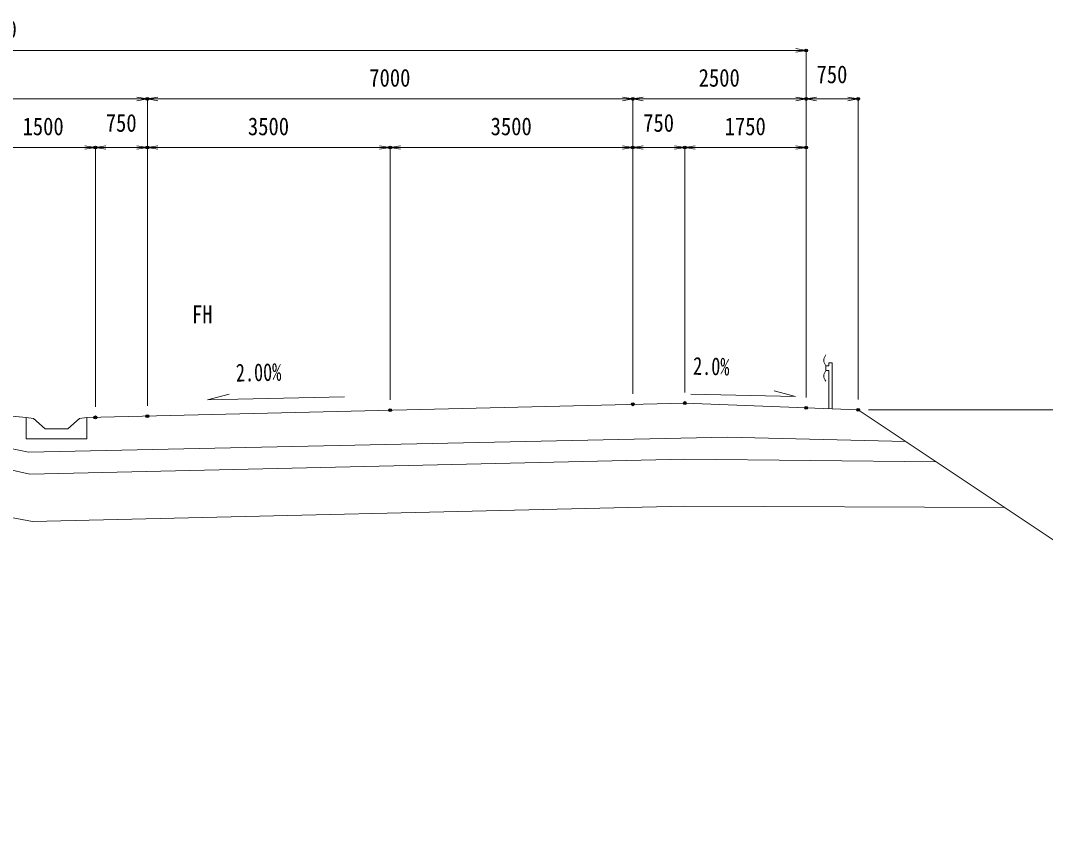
# Model space of a CAD drawing. Units: millimetres, scale not verified. Extents: x -42050 to 42050, y -32200 to 29700.
# Drawn here: x -2160 to 12621, y -12833 to -1201 of the extents above; entities that cross this region are included whole.
import ezdxf
from ezdxf.enums import TextEntityAlignment as Align

# ---------------------------------------------------------------- set-up
doc = ezdxf.new("R2010")
doc.units = ezdxf.units.MM
doc.header["$LTSCALE"] = 200
doc.header["$PDMODE"] = 32
doc.header["$PDSIZE"] = 40
for name, color, linetype, lineweight in [('0-0_0', 7, 'Continuous', 18), ('0-A_D-STR', 1, 'Continuous', 18), ('0-C_D-STR-STRB', 4, 'Continuous', 18), ('0-D_D-STR-DIM', 7, 'Continuous', 18), ('0-F_D-STR-HTXT', 7, 'Continuous', 18), ('1-0_D-STR-STRG', 1, 'Continuous', 18)]:
    doc.layers.add(name, color=color, linetype=linetype, lineweight=lineweight)
doc.layers.add('0-1_DEFPOINTS', color=7, linetype='Continuous')
doc.styles.add('ＭＳ ゴシック', font='')
doc.styles.get('ＭＳ ゴシック').set_extended_font_data('MS Gothic')

# ---------------------------------------------------------------- blocks, each defined once
blk = doc.blocks.new('open_arrow_20')
at = {"layer": '0-0_0'}
blk.add_line((0, 0), (-1, 0), dxfattribs=at)
blk.add_lwpolyline([(-7.5, 1.25), (0, 0), (-7.5, -1.25)], dxfattribs=at)
blk = doc.blocks.new('D92')
at = {"layer": '0-1_DEFPOINTS'}
for p in [(40969, 26668.3), (39469, 22825.8), (40969, 22778.6)]:
    blk.add_point(p, dxfattribs=at)
at = {"layer": '0-D_D-STR-DIM'}
for p, q in [((39469, 22975.8), (39469, 26668.3)), ((39489, 26668.3), (40949, 26668.3)), ((40969, 22928.6), (40969, 26668.3))]:
    blk.add_line(p, q, dxfattribs=at)
at = {"layer": '0-D_D-STR-DIM', "xscale": 20, "yscale": 20, "rotation": 180}
blk.add_blockref('open_arrow_20', (39469, 26668.3), dxfattribs=at)
at = {"layer": '0-D_D-STR-DIM', "xscale": 20, "yscale": 20}
blk.add_blockref('open_arrow_20', (40969, 26668.3), dxfattribs=at)
at = {"layer": '0-D_D-STR-DIM', "style": 'ＭＳ ゴシック', "width": 0.85}
blk.add_text('1500', height=256.6, dxfattribs=at).set_placement((39919.2, 26768.3), align=Align.BOTTOM_LEFT)
blk = doc.blocks.new('D96')
at = {"layer": '0-1_DEFPOINTS'}
for p in [(41719, 26668.3), (40969, 22778.6), (41719, 22796.9)]:
    blk.add_point(p, dxfattribs=at)
at = {"layer": '0-D_D-STR-DIM'}
for p, q in [((40969, 22928.6), (40969, 26668.3)), ((40989, 26668.3), (41699, 26668.3)), ((41719, 22946.9), (41719, 26668.3))]:
    blk.add_line(p, q, dxfattribs=at)
at = {"layer": '0-D_D-STR-DIM', "xscale": 20, "yscale": 20, "rotation": 180}
blk.add_blockref('open_arrow_20', (40969, 26668.3), dxfattribs=at)
at = {"layer": '0-D_D-STR-DIM', "xscale": 20, "yscale": 20}
blk.add_blockref('open_arrow_20', (41719, 26668.3), dxfattribs=at)
at = {"layer": '0-D_D-STR-DIM', "style": 'ＭＳ ゴシック', "width": 0.85}
blk.add_text('750', height=256.6, dxfattribs=at).set_placement((41119.1, 26818.3), align=Align.BOTTOM_LEFT)
blk = doc.blocks.new('D97')
at = {"layer": '0-1_DEFPOINTS'}
for p in [(45219, 26668.3), (41719, 22796.9), (45219, 22882)]:
    blk.add_point(p, dxfattribs=at)
at = {"layer": '0-D_D-STR-DIM'}
for p, q in [((41719, 22946.9), (41719, 26668.3)), ((41739, 26668.3), (45199, 26668.3)), ((45219, 23032), (45219, 26668.3))]:
    blk.add_line(p, q, dxfattribs=at)
at = {"layer": '0-D_D-STR-DIM', "xscale": 20, "yscale": 20, "rotation": 180}
blk.add_blockref('open_arrow_20', (41719, 26668.3), dxfattribs=at)
at = {"layer": '0-D_D-STR-DIM', "xscale": 20, "yscale": 20}
blk.add_blockref('open_arrow_20', (45219, 26668.3), dxfattribs=at)
at = {"layer": '0-D_D-STR-DIM', "style": 'ＭＳ ゴシック', "width": 0.85}
blk.add_text('3500', height=256.6, dxfattribs=at).set_placement((43169.2, 26768.3), align=Align.BOTTOM_LEFT)
blk = doc.blocks.new('D98')
at = {"layer": '0-1_DEFPOINTS'}
for p in [(48719, 26668.3), (48719, 22967.2), (45219, 22882)]:
    blk.add_point(p, dxfattribs=at)
at = {"layer": '0-D_D-STR-DIM'}
for p, q in [((45219, 23032), (45219, 26668.3)), ((45239, 26668.3), (48699, 26668.3)), ((48719, 23117.2), (48719, 26668.3))]:
    blk.add_line(p, q, dxfattribs=at)
at = {"layer": '0-D_D-STR-DIM', "xscale": 20, "yscale": 20, "rotation": 180}
blk.add_blockref('open_arrow_20', (45219, 26668.3), dxfattribs=at)
at = {"layer": '0-D_D-STR-DIM', "xscale": 20, "yscale": 20}
blk.add_blockref('open_arrow_20', (48719, 26668.3), dxfattribs=at)
at = {"layer": '0-D_D-STR-DIM', "style": 'ＭＳ ゴシック', "width": 0.85}
blk.add_text('3500', height=256.6, dxfattribs=at).set_placement((46669.2, 26768.3), align=Align.BOTTOM_LEFT)
blk = doc.blocks.new('D99')
at = {"layer": '0-1_DEFPOINTS'}
for p in [(49469, 26668.3), (48719, 22967.2), (49469, 22985.4)]:
    blk.add_point(p, dxfattribs=at)
at = {"layer": '0-D_D-STR-DIM'}
for p, q in [((48719, 23117.2), (48719, 26668.3)), ((48739, 26668.3), (49449, 26668.3)), ((49469, 23135.4), (49469, 26668.3))]:
    blk.add_line(p, q, dxfattribs=at)
at = {"layer": '0-D_D-STR-DIM', "xscale": 20, "yscale": 20, "rotation": 180}
blk.add_blockref('open_arrow_20', (48719, 26668.3), dxfattribs=at)
at = {"layer": '0-D_D-STR-DIM', "xscale": 20, "yscale": 20}
blk.add_blockref('open_arrow_20', (49469, 26668.3), dxfattribs=at)
at = {"layer": '0-D_D-STR-DIM', "style": 'ＭＳ ゴシック', "width": 0.85}
blk.add_text('750', height=256.6, dxfattribs=at).set_placement((48869.1, 26818.3), align=Align.BOTTOM_LEFT)
blk = doc.blocks.new('D100')
at = {"layer": '0-1_DEFPOINTS'}
for p in [(51219, 26668.3), (49469, 22985.4), (51219, 22916.5)]:
    blk.add_point(p, dxfattribs=at)
at = {"layer": '0-D_D-STR-DIM'}
for p, q in [((49469, 23135.4), (49469, 26668.3)), ((49489, 26668.3), (51199, 26668.3)), ((51219, 23066.5), (51219, 26668.3))]:
    blk.add_line(p, q, dxfattribs=at)
at = {"layer": '0-D_D-STR-DIM', "xscale": 20, "yscale": 20, "rotation": 180}
blk.add_blockref('open_arrow_20', (49469, 26668.3), dxfattribs=at)
at = {"layer": '0-D_D-STR-DIM', "xscale": 20, "yscale": 20}
blk.add_blockref('open_arrow_20', (51219, 26668.3), dxfattribs=at)
at = {"layer": '0-D_D-STR-DIM', "style": 'ＭＳ ゴシック', "width": 0.85}
blk.add_text('1750', height=256.6, dxfattribs=at).set_placement((50044.2, 26768.3), align=Align.BOTTOM_LEFT)
blk = doc.blocks.new('D106')
at = {"layer": '0-1_DEFPOINTS'}
for p in [(41719, 27368.3), (37219, 22939.7), (41719, 22796.9)]:
    blk.add_point(p, dxfattribs=at)
at = {"layer": '0-D_D-STR-DIM'}
for p, q in [((37219, 23089.7), (37219, 27368.3)), ((37239, 27368.3), (41699, 27368.3)), ((41719, 22946.9), (41719, 27368.3))]:
    blk.add_line(p, q, dxfattribs=at)
at = {"layer": '0-D_D-STR-DIM', "xscale": 20, "yscale": 20, "rotation": 180}
blk.add_blockref('open_arrow_20', (37219, 27368.3), dxfattribs=at)
at = {"layer": '0-D_D-STR-DIM', "xscale": 20, "yscale": 20}
blk.add_blockref('open_arrow_20', (41719, 27368.3), dxfattribs=at)
at = {"layer": '0-D_D-STR-DIM', "style": 'ＭＳ ゴシック', "width": 0.85}
blk.add_text('4500', height=256.6, dxfattribs=at).set_placement((39169.2, 27468.3), align=Align.BOTTOM_LEFT)
blk = doc.blocks.new('D107')
at = {"layer": '0-1_DEFPOINTS'}
for p in [(48719, 27368.3), (48719, 22967.2), (41719, 22796.9)]:
    blk.add_point(p, dxfattribs=at)
at = {"layer": '0-D_D-STR-DIM'}
for p, q in [((41719, 22946.9), (41719, 27368.3)), ((41739, 27368.3), (48699, 27368.3)), ((48719, 23117.2), (48719, 27368.3))]:
    blk.add_line(p, q, dxfattribs=at)
at = {"layer": '0-D_D-STR-DIM', "xscale": 20, "yscale": 20, "rotation": 180}
blk.add_blockref('open_arrow_20', (41719, 27368.3), dxfattribs=at)
at = {"layer": '0-D_D-STR-DIM', "xscale": 20, "yscale": 20}
blk.add_blockref('open_arrow_20', (48719, 27368.3), dxfattribs=at)
at = {"layer": '0-D_D-STR-DIM', "style": 'ＭＳ ゴシック', "width": 0.85}
blk.add_text('7000', height=256.6, dxfattribs=at).set_placement((44919.2, 27468.3), align=Align.BOTTOM_LEFT)
blk = doc.blocks.new('D108')
at = {"layer": '0-1_DEFPOINTS'}
for p in [(51219, 27368.3), (48719, 22967.2), (51219, 22916.5)]:
    blk.add_point(p, dxfattribs=at)
at = {"layer": '0-D_D-STR-DIM'}
for p, q in [((48719, 23117.2), (48719, 27368.3)), ((48739, 27368.3), (51199, 27368.3)), ((51219, 23066.5), (51219, 27368.3))]:
    blk.add_line(p, q, dxfattribs=at)
at = {"layer": '0-D_D-STR-DIM', "xscale": 20, "yscale": 20, "rotation": 180}
blk.add_blockref('open_arrow_20', (48719, 27368.3), dxfattribs=at)
at = {"layer": '0-D_D-STR-DIM', "xscale": 20, "yscale": 20}
blk.add_blockref('open_arrow_20', (51219, 27368.3), dxfattribs=at)
at = {"layer": '0-D_D-STR-DIM', "style": 'ＭＳ ゴシック', "width": 0.85}
blk.add_text('2500', height=256.6, dxfattribs=at).set_placement((49669.2, 27468.3), align=Align.BOTTOM_LEFT)
blk = doc.blocks.new('D109')
at = {"layer": '0-1_DEFPOINTS'}
for p in [(51969, 27368.3), (51219, 22916.5), (51969, 22887)]:
    blk.add_point(p, dxfattribs=at)
at = {"layer": '0-D_D-STR-DIM'}
for p, q in [((51219, 23066.5), (51219, 27368.3)), ((51239, 27368.3), (51949, 27368.3)), ((51969, 23037), (51969, 27368.3))]:
    blk.add_line(p, q, dxfattribs=at)
at = {"layer": '0-D_D-STR-DIM', "xscale": 20, "yscale": 20, "rotation": 180}
blk.add_blockref('open_arrow_20', (51219, 27368.3), dxfattribs=at)
at = {"layer": '0-D_D-STR-DIM', "xscale": 20, "yscale": 20}
blk.add_blockref('open_arrow_20', (51969, 27368.3), dxfattribs=at)
at = {"layer": '0-D_D-STR-DIM', "style": 'ＭＳ ゴシック', "width": 0.85}
blk.add_text('750', height=256.6, dxfattribs=at).set_placement((51369.1, 27518.3), align=Align.BOTTOM_LEFT)
blk = doc.blocks.new('D110')
at = {"layer": '0-1_DEFPOINTS'}
for p in [(51219, 28068.3), (51219, 22916.5), (27719, 22750.4)]:
    blk.add_point(p, dxfattribs=at)
at = {"layer": '0-D_D-STR-DIM'}
for p, q in [((27719, 22900.4), (27719, 28068.3)), ((27739, 28068.3), (51199, 28068.3)), ((51219, 23066.5), (51219, 28068.3))]:
    blk.add_line(p, q, dxfattribs=at)
at = {"layer": '0-D_D-STR-DIM', "xscale": 20, "yscale": 20, "rotation": 180}
blk.add_blockref('open_arrow_20', (27719, 28068.3), dxfattribs=at)
at = {"layer": '0-D_D-STR-DIM', "xscale": 20, "yscale": 20}
blk.add_blockref('open_arrow_20', (51219, 28068.3), dxfattribs=at)
at = {"layer": '0-D_D-STR-DIM', "style": 'ＭＳ ゴシック', "width": 0.85}
blk.add_text('23500', height=256.6, dxfattribs=at).set_placement((39094.3, 28168.3), align=Align.BOTTOM_LEFT)
blk = doc.blocks.new('D88')
at = {"layer": '0-1_DEFPOINTS'}
for p in [(51969, 22887), (61202.3, 16887)]:
    blk.add_point(p, dxfattribs=at)
at = {"layer": '0-D_D-STR-DIM'}
for p, q in [((52119, 22887), (61202.3, 22887)), ((61202.3, 22867), (61202.3, 16907))]:
    blk.add_line(p, q, dxfattribs=at)
at = {"layer": '0-D_D-STR-DIM', "xscale": 20, "yscale": 20}
for p, rotation in [((61202.3, 22887), 90), ((61202.3, 16887), 270)]:
    blk.add_blockref('open_arrow_20', p, dxfattribs=dict(at, rotation=rotation))
at = {"layer": '0-D_D-STR-DIM', "style": 'ＭＳ ゴシック', "width": 0.85}
blk.add_text('6000', height=256.6, rotation=90, dxfattribs=at).set_placement((61102.3, 19587.2), align=Align.BOTTOM_LEFT)

msp = doc.modelspace()

# ---------------------------------------------------------------- linework, layer by layer
at = {"layer": '0-A_D-STR'}
msp.add_line((9919, -6813), (18919, -12813), dxfattribs=at)
for points in [[(-15081, -6960.7), (-12581, -6923.8), (-4081, -6744.5), (-3076.3, -6825.3), (-2079, -6923.8)], [(-1203.7, -6923.8), (7419, -6714.6), (9919, -6813)], [(-15770.5, -7420.4), (-3023.8, -7221.3), (-2044.9, -7424.4), (8036.4, -7209.1), (10601.4, -7268)], [(11045.5, -7564), (7419, -7525.9), (-2026.4, -7738.2), (-3097.7, -7498.2), (-16275.3, -7756.9)], [(-17331.5, -8461), (-3097.7, -8218.1), (-1989.4, -8421.2), (7419, -8199.7), (12031.2, -8221.2)]]:
    msp.add_lwpolyline(points, dxfattribs=at)
at = {"layer": '0-C_D-STR-STRB'}
msp.add_lwpolyline([(-1806, -7086.1), (-1975.2, -6937.3), (-2079, -6923.8), (-2079, -7230.4), (-1203.7, -7230.4), (-1203.7, -6923.8), (-1307.4, -6937.3), (-1476.6, -7086.1)], close=True, dxfattribs=at)
at = {"layer": '0-D_D-STR-DIM'}
for points in [[(2513.8, -6627.3), (536.5, -6666.8), (847, -6586)], [(7507.9, -6588.2), (9017.7, -6618.4), (8707.2, -6537.5)]]:
    msp.add_lwpolyline(points, dxfattribs=at)
at = {"layer": '1-0_D-STR-STRG'}
for p, q in [((9454.4, -6176.8), (9498.6, -6176.8)), ((9454.4, -6176.8), (9454.4, -6247.3)), ((9498.6, -6136.4), (9546.7, -6136.4)), ((9498.6, -6176.8), (9498.6, -6136.4)), ((9546.7, -6794), (9546.7, -6136.4)), ((9454.4, -6247.3), (9498.6, -6247.3)), ((9498.6, -6796.5), (9498.6, -6247.3))]:
    msp.add_line(p, q, dxfattribs=at)
for centre in [(9538.8, -6099.5), (9538.8, -6324.6)]:
    msp.add_arc(centre, 114.4, 137.50642, 222.49358, dxfattribs=at)

# ---------------------------------------------------------------- block references
at = {"layer": '0-D_D-STR-DIM'}
for name in ['D110', 'D106', 'D107', 'D108', 'D109', 'D92', 'D96', 'D97', 'D98', 'D99', 'D100', 'D88']:
    msp.add_blockref(name, (-42050, -29700), dxfattribs=at)

# ---------------------------------------------------------------- texts
at = {"layer": '0-D_D-STR-DIM', "style": 'ＭＳ ゴシック', "width": 0.75}
for s, rotation, p in [('2.0%', 358.854, (7535.3, -6383.8)), ('2.00%', 1.146, (949.8, -6482.8))]:
    msp.add_text(s, height=256.6, rotation=rotation, dxfattribs=at).set_placement(p, align=Align.BOTTOM_LEFT)
at = {"layer": '0-F_D-STR-HTXT', "style": 'ＭＳ ゴシック', "width": 0.85}
msp.add_text('FH', height=256.6, dxfattribs=at).set_placement((313.1, -5640.6), align=Align.BOTTOM_LEFT)

doc.saveas('drawing.dxf')
